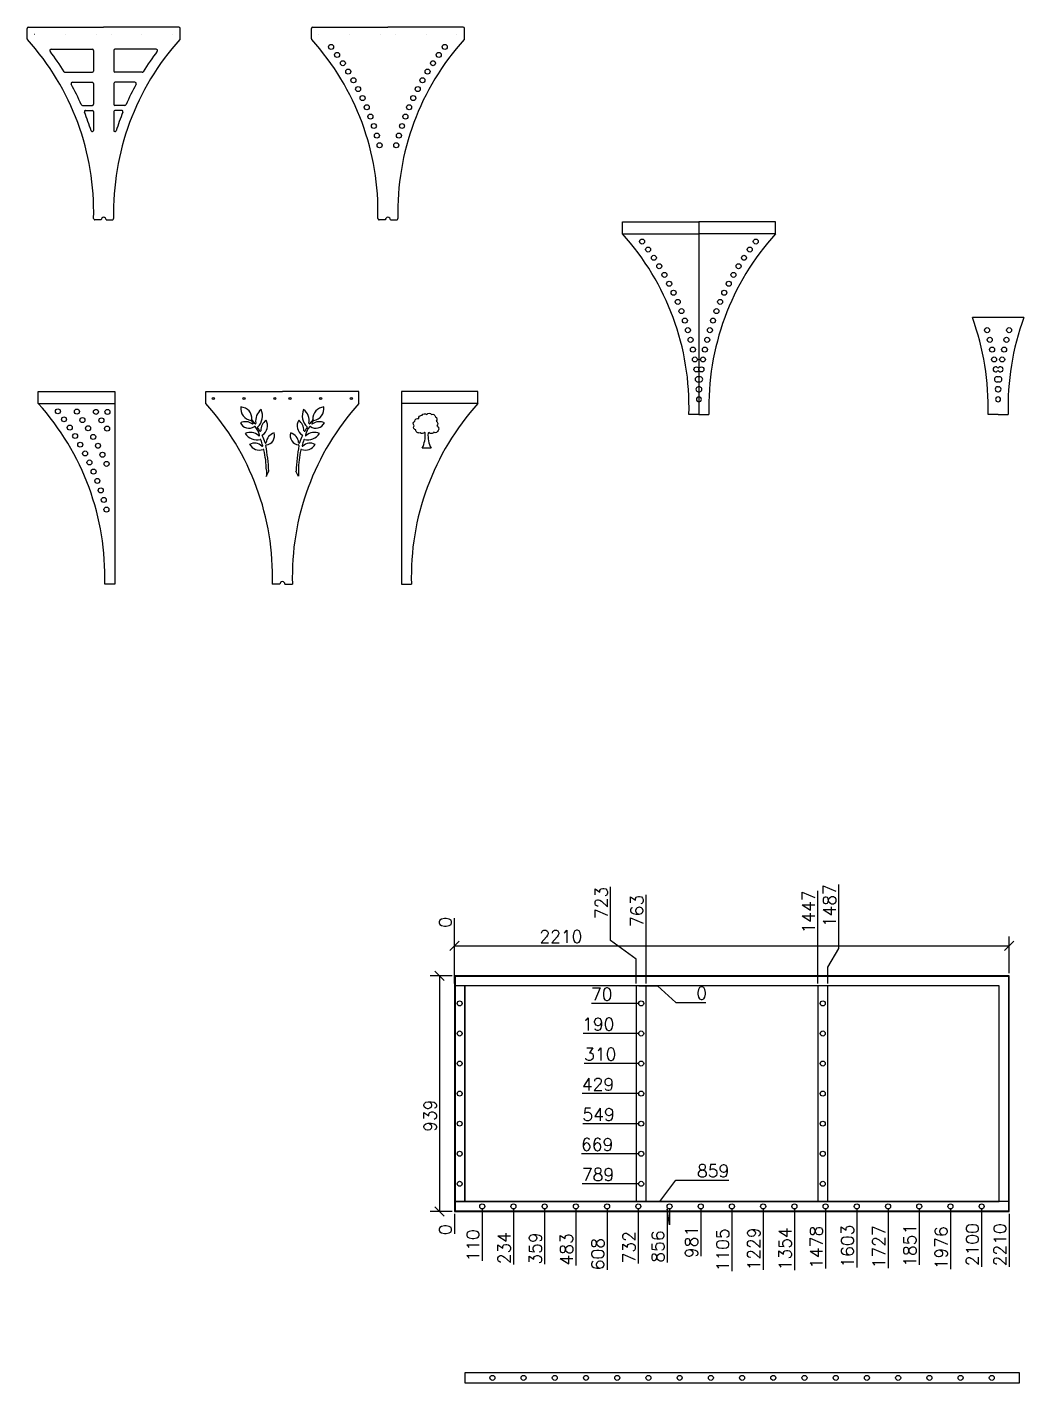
# Model space of a CAD drawing. Header units: millimetres. Extents: x -25270 to 56616, y 992 to 38275.
# Drawn here: x -14235 to -10263, y 6763 to 12167 of the extents above; entities that cross this region are included whole.
import ezdxf

# ---------------------------------------------------------------- set-up
doc = ezdxf.new("R2010")
doc.units = ezdxf.units.MM
doc.layers.add('POTCACH', color=7, linetype='Continuous')
doc.styles.add('DETX4', font='romans.shx', dxfattribs={"height": 50})
doc.dimstyles.new('DETX4', dxfattribs={"dimtxt": 50, "dimasz": 37, "dimexe": 37, "dimexo": 10, "dimgap": 12, "dimtad": 1, "dimdec": 0, "dimdsep": 46, "dimtxsty": 'DETX4', "dimblk": 'OBLIQUE', "dimcen": 0.09, "dimadec": 0, "dimazin": 0, "dimtfac": 1, "dimtdec": 0, "dimtix": 1, "dimtofl": 0, "dimtmove": 0, "dimatfit": 3, "dimldrblk": 'OBLIQUE', "dimfxl": 1, "dimtolj": 1, "dimtzin": 0, "dimarcsym": 0})

# ---------------------------------------------------------------- blocks, each defined once
blk = doc.blocks.new('_OBLIQUE')
at = {"color": 0, "linetype": 'ByBlock'}
blk.add_line((-0.5, -0.5), (0.5, 0.5), dxfattribs=at)
blk = doc.blocks.new('*D127')
at = {"color": 0, "lineweight": -2, "transparency": 16777216}
for p, q in [((-12531.6, 8395.2), (-12531.6, 8541.7)), ((-10321.6, 8395.2), (-10321.6, 8541.7)), ((-12531.6, 8504.7), (-10321.6, 8504.7))]:
    blk.add_line(p, q, dxfattribs=at)
at = {"layer": 'Defpoints', "color": 0, "transparency": 16777216}
for p in [(-10321.6, 8504.7), (-12531.6, 8385.2), (-10321.6, 8385.2)]:
    blk.add_point(p, dxfattribs=at)
at = {"color": 0, "lineweight": -2, "transparency": 16777216, "xscale": 37, "yscale": 37, "zscale": 37, "rotation": 180}
blk.add_blockref('_OBLIQUE', (-12531.6, 8504.7), dxfattribs=at)
at = {"color": 0, "lineweight": -2, "transparency": 16777216, "xscale": 37, "yscale": 37, "zscale": 37}
blk.add_blockref('_OBLIQUE', (-10321.6, 8504.7), dxfattribs=at)
at = {"color": 0, "transparency": 16777216, "insert": (-12108, 8541.7), "char_height": 50, "attachment_point": 5, "style": 'DETX4'}
blk.add_mtext('\\A1;2210', dxfattribs=at)
blk = doc.blocks.new('*D128')
at = {"color": 0, "lineweight": -2, "transparency": 16777216}
for p, q in [((-12541.6, 8385.2), (-12629.1, 8385.2)), ((-12592.1, 8385.2), (-12592.1, 7446.2)), ((-12541.6, 7446.2), (-12629.1, 7446.2))]:
    blk.add_line(p, q, dxfattribs=at)
at = {"layer": 'Defpoints', "color": 0, "transparency": 16777216}
for p in [(-12531.6, 8385.2), (-12592.1, 7446.2), (-12531.6, 7446.2)]:
    blk.add_point(p, dxfattribs=at)
at = {"color": 0, "lineweight": -2, "transparency": 16777216, "xscale": 37, "yscale": 37, "zscale": 37}
for p, rotation in [((-12592.1, 8385.2), 90), ((-12592.1, 7446.2), 270)]:
    blk.add_blockref('_OBLIQUE', p, dxfattribs=dict(at, rotation=rotation))
at = {"color": 0, "transparency": 16777216, "insert": (-12629.1, 7827.6), "char_height": 50, "attachment_point": 5, "rotation": 90, "style": 'DETX4'}
blk.add_mtext('\\A1;939', dxfattribs=at)
blk = doc.blocks.new('*D129')
at = {"color": 0, "lineweight": -2, "transparency": 16777216}
for p, q in [((-11798.3, 8345.2), (-11723.6, 8345.2)), ((-11723.6, 8345.2), (-11649.6, 8278.8)), ((-11649.6, 8278.8), (-11530.2, 8278.8))]:
    blk.add_line(p, q, dxfattribs=at)
at = {"layer": 'Defpoints', "color": 0, "transparency": 16777216}
for p in [(-11808.3, 8345.2), (-11768.3, 8345.2), (-11575.6, 8278.8)]:
    blk.add_point(p, dxfattribs=at)
at = {"color": 0, "transparency": 16777216, "insert": (-11546.9, 8315.8), "char_height": 50, "attachment_point": 5, "style": 'DETX4'}
blk.add_mtext('\\A1;0', dxfattribs=at)
blk = doc.blocks.new('*D130')
at = {"color": 0, "lineweight": -2, "transparency": 16777216}
blk.add_line((-11798.3, 8275.2), (-11985.9, 8275.2), dxfattribs=at)
at = {"layer": 'Defpoints', "color": 0, "transparency": 16777216}
for p in [(-11768.3, 8345.2), (-11892.9, 8275.2), (-11788.3, 8275.2)]:
    blk.add_point(p, dxfattribs=at)
at = {"color": 0, "transparency": 16777216, "insert": (-11945.4, 8312.2), "char_height": 50, "attachment_point": 5, "style": 'DETX4'}
blk.add_mtext('\\A1;70', dxfattribs=at)
blk = doc.blocks.new('*D131')
at = {"color": 0, "lineweight": -2, "transparency": 16777216}
blk.add_line((-11798.3, 8155.4), (-12020.1, 8155.4), dxfattribs=at)
at = {"layer": 'Defpoints', "color": 0, "transparency": 16777216}
for p in [(-11768.3, 8345.2), (-11886.7, 8155.4), (-11788.3, 8155.4)]:
    blk.add_point(p, dxfattribs=at)
at = {"color": 0, "transparency": 16777216, "insert": (-11959.4, 8192.4), "char_height": 50, "attachment_point": 5, "style": 'DETX4'}
blk.add_mtext('\\A1;190', dxfattribs=at)
blk = doc.blocks.new('*D132')
at = {"color": 0, "lineweight": -2, "transparency": 16777216}
blk.add_line((-11798.3, 8035.6), (-12015.7, 8035.6), dxfattribs=at)
at = {"layer": 'Defpoints', "color": 0, "transparency": 16777216}
for p in [(-11768.3, 8345.2), (-11875.1, 8035.6), (-11788.3, 8035.6)]:
    blk.add_point(p, dxfattribs=at)
at = {"color": 0, "transparency": 16777216, "insert": (-11951.4, 8072.6), "char_height": 50, "attachment_point": 5, "style": 'DETX4'}
blk.add_mtext('\\A1;310', dxfattribs=at)
blk = doc.blocks.new('*D133')
at = {"color": 0, "lineweight": -2, "transparency": 16777216}
blk.add_line((-11798.3, 7915.7), (-12023.4, 7915.7), dxfattribs=at)
at = {"layer": 'Defpoints', "color": 0, "transparency": 16777216}
for p in [(-11768.3, 8345.2), (-11885.2, 7915.7), (-11788.3, 7915.7)]:
    blk.add_point(p, dxfattribs=at)
at = {"color": 0, "transparency": 16777216, "insert": (-11960.3, 7952.7), "char_height": 50, "attachment_point": 5, "style": 'DETX4'}
blk.add_mtext('\\A1;429', dxfattribs=at)
blk = doc.blocks.new('*D134')
at = {"color": 0, "lineweight": -2, "transparency": 16777216}
blk.add_line((-11798.3, 7795.9), (-12021.2, 7795.9), dxfattribs=at)
at = {"layer": 'Defpoints', "color": 0, "transparency": 16777216}
for p in [(-11768.3, 8345.2), (-11883, 7795.9), (-11788.3, 7795.9)]:
    blk.add_point(p, dxfattribs=at)
at = {"color": 0, "transparency": 16777216, "insert": (-11958.1, 7832.9), "char_height": 50, "attachment_point": 5, "style": 'DETX4'}
blk.add_mtext('\\A1;549', dxfattribs=at)
blk = doc.blocks.new('*D135')
at = {"color": 0, "lineweight": -2, "transparency": 16777216}
blk.add_line((-11798.3, 7676.1), (-12025.5, 7676.1), dxfattribs=at)
at = {"layer": 'Defpoints', "color": 0, "transparency": 16777216}
for p in [(-11768.3, 8345.2), (-11889.7, 7676.1), (-11788.3, 7676.1)]:
    blk.add_point(p, dxfattribs=at)
at = {"color": 0, "transparency": 16777216, "insert": (-11963.6, 7713.1), "char_height": 50, "attachment_point": 5, "style": 'DETX4'}
blk.add_mtext('\\A1;669', dxfattribs=at)
blk = doc.blocks.new('*D136')
at = {"color": 0, "lineweight": -2, "transparency": 16777216}
blk.add_line((-11798.3, 7556.2), (-12023.4, 7556.2), dxfattribs=at)
at = {"layer": 'Defpoints', "color": 0, "transparency": 16777216}
for p in [(-11768.3, 8345.2), (-11885.2, 7556.2), (-11788.3, 7556.2)]:
    blk.add_point(p, dxfattribs=at)
at = {"color": 0, "transparency": 16777216, "insert": (-11960.3, 7593.2), "char_height": 50, "attachment_point": 5, "style": 'DETX4'}
blk.add_mtext('\\A1;789', dxfattribs=at)
blk = doc.blocks.new('*D137')
at = {"color": 0, "lineweight": -2, "transparency": 16777216}
for p, q in [((-11714.3, 7486.2), (-11650.7, 7570.7)), ((-11650.7, 7570.7), (-11438.5, 7570.7)), ((-11778.3, 7486.2), (-11714.3, 7486.2))]:
    blk.add_line(p, q, dxfattribs=at)
at = {"layer": 'Defpoints', "color": 0, "transparency": 16777216}
for p in [(-11768.3, 8345.2), (-11576.7, 7570.7), (-11788.3, 7486.2)]:
    blk.add_point(p, dxfattribs=at)
at = {"color": 0, "transparency": 16777216, "insert": (-11501.6, 7607.7), "char_height": 50, "attachment_point": 5, "style": 'DETX4'}
blk.add_mtext('\\A1;859', dxfattribs=at)
blk = doc.blocks.new('*D148')
at = {"color": 0, "lineweight": -2, "transparency": 16777216}
blk.add_line((-12531.6, 7436.2), (-12531.6, 7356.8), dxfattribs=at)
at = {"layer": 'Defpoints', "color": 0, "transparency": 16777216}
for p in [(-12531.6, 7464.6), (-12531.6, 7446.2), (-12531.6, 7402.1)]:
    blk.add_point(p, dxfattribs=at)
at = {"color": 0, "transparency": 16777216, "insert": (-12568.6, 7373.4), "char_height": 50, "attachment_point": 5, "rotation": 90, "style": 'DETX4'}
blk.add_mtext('\\A1;0', dxfattribs=at)
blk = doc.blocks.new('*D149')
at = {"color": 0, "lineweight": -2, "transparency": 16777216}
blk.add_line((-12421.6, 7456.2), (-12421.6, 7249.9), dxfattribs=at)
at = {"layer": 'Defpoints', "color": 0, "transparency": 16777216}
for p in [(-12531.6, 7464.6), (-12421.6, 7466.2), (-12421.6, 7383.4)]:
    blk.add_point(p, dxfattribs=at)
at = {"color": 0, "transparency": 16777216, "insert": (-12458.6, 7310.6), "char_height": 50, "attachment_point": 5, "rotation": 90, "style": 'DETX4'}
blk.add_mtext('\\A1;110', dxfattribs=at)
blk = doc.blocks.new('*D150')
at = {"color": 0, "lineweight": -2, "transparency": 16777216}
blk.add_line((-12297.2, 7456.2), (-12297.2, 7234.4), dxfattribs=at)
at = {"layer": 'Defpoints', "color": 0, "transparency": 16777216}
for p in [(-12531.6, 7464.6), (-12297.2, 7466.2), (-12297.2, 7377.4)]:
    blk.add_point(p, dxfattribs=at)
at = {"color": 0, "transparency": 16777216, "insert": (-12334.2, 7299.9), "char_height": 50, "attachment_point": 5, "rotation": 90, "style": 'DETX4'}
blk.add_mtext('\\A1;234', dxfattribs=at)
blk = doc.blocks.new('*D151')
at = {"color": 0, "lineweight": -2, "transparency": 16777216}
blk.add_line((-12172.9, 7456.2), (-12172.9, 7235.4), dxfattribs=at)
at = {"layer": 'Defpoints', "color": 0, "transparency": 16777216}
for p in [(-12531.6, 7464.6), (-12172.9, 7466.2), (-12172.9, 7373.6)]:
    blk.add_point(p, dxfattribs=at)
at = {"color": 0, "transparency": 16777216, "insert": (-12209.9, 7298.5), "char_height": 50, "attachment_point": 5, "rotation": 90, "style": 'DETX4'}
blk.add_mtext('\\A1;359', dxfattribs=at)
blk = doc.blocks.new('*D152')
at = {"color": 0, "lineweight": -2, "transparency": 16777216}
blk.add_line((-12048.5, 7456.2), (-12048.5, 7230.8), dxfattribs=at)
at = {"layer": 'Defpoints', "color": 0, "transparency": 16777216}
for p in [(-12531.6, 7464.6), (-12048.5, 7466.2), (-12048.5, 7371.4)]:
    blk.add_point(p, dxfattribs=at)
at = {"color": 0, "transparency": 16777216, "insert": (-12085.5, 7295.1), "char_height": 50, "attachment_point": 5, "rotation": 90, "style": 'DETX4'}
blk.add_mtext('\\A1;483', dxfattribs=at)
blk = doc.blocks.new('*D153')
at = {"color": 0, "lineweight": -2, "transparency": 16777216}
blk.add_line((-11924.1, 7456.2), (-11924.1, 7212.9), dxfattribs=at)
at = {"layer": 'Defpoints', "color": 0, "transparency": 16777216}
for p in [(-12531.6, 7464.6), (-11924.1, 7466.2), (-11924.1, 7351.1)]:
    blk.add_point(p, dxfattribs=at)
at = {"color": 0, "transparency": 16777216, "insert": (-11961.1, 7276), "char_height": 50, "attachment_point": 5, "rotation": 90, "style": 'DETX4'}
blk.add_mtext('\\A1;608', dxfattribs=at)
blk = doc.blocks.new('*D154')
at = {"color": 0, "lineweight": -2, "transparency": 16777216}
blk.add_line((-11799.7, 7456.2), (-11799.7, 7239), dxfattribs=at)
at = {"layer": 'Defpoints', "color": 0, "transparency": 16777216}
for p in [(-12531.6, 7464.6), (-11799.7, 7466.2), (-11799.7, 7379.6)]:
    blk.add_point(p, dxfattribs=at)
at = {"color": 0, "transparency": 16777216, "insert": (-11836.7, 7303.3), "char_height": 50, "attachment_point": 5, "rotation": 90, "style": 'DETX4'}
blk.add_mtext('\\A1;732', dxfattribs=at)
blk = doc.blocks.new('*D155')
at = {"color": 0, "lineweight": -2, "transparency": 16777216}
for p, q in [((-11675.4, 7392.2), (-11684.5, 7456.6)), ((-11684.5, 7456.6), (-11684.5, 7242)), ((-11675.4, 7456.2), (-11675.4, 7392.2))]:
    blk.add_line(p, q, dxfattribs=at)
at = {"layer": 'Defpoints', "color": 0, "transparency": 16777216}
for p in [(-12531.6, 7464.6), (-11675.4, 7466.2), (-11684.5, 7382.6)]:
    blk.add_point(p, dxfattribs=at)
at = {"color": 0, "transparency": 16777216, "insert": (-11721.5, 7306.3), "char_height": 50, "attachment_point": 5, "rotation": 90, "style": 'DETX4'}
blk.add_mtext('\\A1;856', dxfattribs=at)
blk = doc.blocks.new('*D156')
at = {"color": 0, "lineweight": -2, "transparency": 16777216}
blk.add_line((-11551, 7456.2), (-11551, 7267.4), dxfattribs=at)
at = {"layer": 'Defpoints', "color": 0, "transparency": 16777216}
for p in [(-12531.6, 7464.6), (-11551, 7466.2), (-11551, 7393.6)]:
    blk.add_point(p, dxfattribs=at)
at = {"color": 0, "transparency": 16777216, "insert": (-11588, 7324.5), "char_height": 50, "attachment_point": 5, "rotation": 90, "style": 'DETX4'}
blk.add_mtext('\\A1;981', dxfattribs=at)
blk = doc.blocks.new('*D138')
at = {"color": 0, "lineweight": -2, "transparency": 16777216}
blk.add_line((-11426.6, 7456.2), (-11426.6, 7208.5), dxfattribs=at)
at = {"layer": 'Defpoints', "color": 0, "transparency": 16777216}
for p in [(-12531.6, 7464.6), (-11426.6, 7466.2), (-11426.6, 7389.5)]:
    blk.add_point(p, dxfattribs=at)
at = {"color": 0, "transparency": 16777216, "insert": (-11463.6, 7293), "char_height": 50, "attachment_point": 5, "rotation": 90, "style": 'DETX4'}
blk.add_mtext('\\A1;1105', dxfattribs=at)
blk = doc.blocks.new('*D139')
at = {"color": 0, "lineweight": -2, "transparency": 16777216}
blk.add_line((-11302.2, 7456.2), (-11302.2, 7213.2), dxfattribs=at)
at = {"layer": 'Defpoints', "color": 0, "transparency": 16777216}
for p in [(-12531.6, 7464.6), (-11302.2, 7466.2), (-11302.2, 7391.9)]:
    blk.add_point(p, dxfattribs=at)
at = {"color": 0, "transparency": 16777216, "insert": (-11339.2, 7296.5), "char_height": 50, "attachment_point": 5, "rotation": 90, "style": 'DETX4'}
blk.add_mtext('\\A1;1229', dxfattribs=at)
blk = doc.blocks.new('*D140')
at = {"color": 0, "lineweight": -2, "transparency": 16777216}
blk.add_line((-11177.9, 7456.2), (-11177.9, 7211.4), dxfattribs=at)
at = {"layer": 'Defpoints', "color": 0, "transparency": 16777216}
for p in [(-12531.6, 7464.6), (-11177.9, 7466.2), (-11177.9, 7394.9)]:
    blk.add_point(p, dxfattribs=at)
at = {"color": 0, "transparency": 16777216, "insert": (-11214.9, 7297.2), "char_height": 50, "attachment_point": 5, "rotation": 90, "style": 'DETX4'}
blk.add_mtext('\\A1;1354', dxfattribs=at)
blk = doc.blocks.new('*D141')
at = {"color": 0, "lineweight": -2, "transparency": 16777216}
blk.add_line((-11053.5, 7456.2), (-11053.5, 7218.6), dxfattribs=at)
at = {"layer": 'Defpoints', "color": 0, "transparency": 16777216}
for p in [(-12531.6, 7464.6), (-11053.5, 7466.2), (-11053.5, 7399.6)]:
    blk.add_point(p, dxfattribs=at)
at = {"color": 0, "transparency": 16777216, "insert": (-11090.5, 7303.1), "char_height": 50, "attachment_point": 5, "rotation": 90, "style": 'DETX4'}
blk.add_mtext('\\A1;1478', dxfattribs=at)
blk = doc.blocks.new('*D142')
at = {"color": 0, "lineweight": -2, "transparency": 16777216}
blk.add_line((-10929.1, 7456.2), (-10929.1, 7223.3), dxfattribs=at)
at = {"layer": 'Defpoints', "color": 0, "transparency": 16777216}
for p in [(-12531.6, 7464.6), (-10929.1, 7466.2), (-10929.1, 7404.3)]:
    blk.add_point(p, dxfattribs=at)
at = {"color": 0, "transparency": 16777216, "insert": (-10966.1, 7307.8), "char_height": 50, "attachment_point": 5, "rotation": 90, "style": 'DETX4'}
blk.add_mtext('\\A1;1603', dxfattribs=at)
blk = doc.blocks.new('*D143')
at = {"color": 0, "lineweight": -2, "transparency": 16777216}
blk.add_line((-10804.7, 7456.2), (-10804.7, 7220.5), dxfattribs=at)
at = {"layer": 'Defpoints', "color": 0, "transparency": 16777216}
for p in [(-12531.6, 7464.6), (-10804.7, 7466.2), (-10804.7, 7401.5)]:
    blk.add_point(p, dxfattribs=at)
at = {"color": 0, "transparency": 16777216, "insert": (-10841.7, 7305), "char_height": 50, "attachment_point": 5, "rotation": 90, "style": 'DETX4'}
blk.add_mtext('\\A1;1727', dxfattribs=at)
blk = doc.blocks.new('*D144')
at = {"color": 0, "lineweight": -2, "transparency": 16777216}
blk.add_line((-10680.4, 7456.2), (-10680.4, 7233.8), dxfattribs=at)
at = {"layer": 'Defpoints', "color": 0, "transparency": 16777216}
for p in [(-12531.6, 7464.6), (-10680.4, 7466.2), (-10680.4, 7400.6)]:
    blk.add_point(p, dxfattribs=at)
at = {"color": 0, "transparency": 16777216, "insert": (-10717.4, 7311.2), "char_height": 50, "attachment_point": 5, "rotation": 90, "style": 'DETX4'}
blk.add_mtext('\\A1;1851', dxfattribs=at)
blk = doc.blocks.new('*D145')
at = {"color": 0, "lineweight": -2, "transparency": 16777216}
blk.add_line((-10556, 7456.2), (-10556, 7216.6), dxfattribs=at)
at = {"layer": 'Defpoints', "color": 0, "transparency": 16777216}
for p in [(-12531.6, 7464.6), (-10556, 7466.2), (-10556, 7397.6)]:
    blk.add_point(p, dxfattribs=at)
at = {"color": 0, "transparency": 16777216, "insert": (-10593, 7301.1), "char_height": 50, "attachment_point": 5, "rotation": 90, "style": 'DETX4'}
blk.add_mtext('\\A1;1976', dxfattribs=at)
blk = doc.blocks.new('*D146')
at = {"color": 0, "lineweight": -2, "transparency": 16777216}
blk.add_line((-10431.6, 7456.2), (-10431.6, 7225.5), dxfattribs=at)
at = {"layer": 'Defpoints', "color": 0, "transparency": 16777216}
for p in [(-12531.6, 7464.6), (-10431.6, 7466.2), (-10431.6, 7413.7)]:
    blk.add_point(p, dxfattribs=at)
at = {"color": 0, "transparency": 16777216, "insert": (-10468.6, 7313.6), "char_height": 50, "attachment_point": 5, "rotation": 90, "style": 'DETX4'}
blk.add_mtext('\\A1;2100', dxfattribs=at)
blk = doc.blocks.new('*D147')
at = {"color": 0, "lineweight": -2, "transparency": 16777216}
blk.add_line((-10321.6, 7436.2), (-10321.6, 7225), dxfattribs=at)
at = {"layer": 'Defpoints', "color": 0, "transparency": 16777216}
for p in [(-12531.6, 7464.6), (-10321.6, 7446.2), (-10321.6, 7413.2)]:
    blk.add_point(p, dxfattribs=at)
at = {"color": 0, "transparency": 16777216, "insert": (-10358.6, 7313.1), "char_height": 50, "attachment_point": 5, "rotation": 90, "style": 'DETX4'}
blk.add_mtext('\\A1;2210', dxfattribs=at)
blk = doc.blocks.new('*D157')
at = {"color": 0, "lineweight": -2, "transparency": 16777216}
blk.add_line((-12531.6, 8355.2), (-12531.6, 8615.5), dxfattribs=at)
at = {"layer": 'Defpoints', "color": 0, "transparency": 16777216}
for p in [(-12531.6, 8570.2), (-12531.6, 8385.2), (-12531.6, 8345.2)]:
    blk.add_point(p, dxfattribs=at)
at = {"color": 0, "transparency": 16777216, "insert": (-12568.6, 8598.8), "char_height": 50, "attachment_point": 5, "rotation": 90, "style": 'DETX4'}
blk.add_mtext('\\A1;0', dxfattribs=at)
blk = doc.blocks.new('*D158')
at = {"color": 0, "lineweight": -2, "transparency": 16777216}
for p, q in [((-11910.2, 8525.6), (-11910.2, 8740.2)), ((-11808.3, 8451.6), (-11910.2, 8525.6)), ((-11808.3, 8355.2), (-11808.3, 8451.6))]:
    blk.add_line(p, q, dxfattribs=at)
at = {"layer": 'Defpoints', "color": 0, "transparency": 16777216}
for p in [(-11910.2, 8599.6), (-12531.6, 8385.2), (-11808.3, 8345.2)]:
    blk.add_point(p, dxfattribs=at)
at = {"color": 0, "transparency": 16777216, "insert": (-11947.2, 8675.9), "char_height": 50, "attachment_point": 5, "rotation": 90, "style": 'DETX4'}
blk.add_mtext('\\A1;723', dxfattribs=at)
blk = doc.blocks.new('*D159')
at = {"color": 0, "lineweight": -2, "transparency": 16777216}
blk.add_line((-11768.3, 8355.2), (-11768.3, 8708.2), dxfattribs=at)
at = {"layer": 'Defpoints', "color": 0, "transparency": 16777216}
for p in [(-11768.3, 8567.6), (-12531.6, 8385.2), (-11768.3, 8345.2)]:
    blk.add_point(p, dxfattribs=at)
at = {"color": 0, "transparency": 16777216, "insert": (-11805.3, 8643.9), "char_height": 50, "attachment_point": 5, "rotation": 90, "style": 'DETX4'}
blk.add_mtext('\\A1;763', dxfattribs=at)
blk = doc.blocks.new('*D160')
at = {"color": 0, "lineweight": -2, "transparency": 16777216}
blk.add_line((-11084.9, 8355.2), (-11084.9, 8724.4), dxfattribs=at)
at = {"layer": 'Defpoints', "color": 0, "transparency": 16777216}
for p in [(-11084.9, 8543.4), (-12531.6, 8385.2), (-11084.9, 8345.2)]:
    blk.add_point(p, dxfattribs=at)
at = {"color": 0, "transparency": 16777216, "insert": (-11121.9, 8639.9), "char_height": 50, "attachment_point": 5, "rotation": 90, "style": 'DETX4'}
blk.add_mtext('\\A1;1447', dxfattribs=at)
blk = doc.blocks.new('*D161')
at = {"color": 0, "lineweight": -2, "transparency": 16777216}
for p, q in [((-11000.9, 8494.1), (-11000.9, 8749.2)), ((-11044.9, 8420.1), (-11000.9, 8494.1)), ((-11044.9, 8355.2), (-11044.9, 8420.1))]:
    blk.add_line(p, q, dxfattribs=at)
at = {"layer": 'Defpoints', "color": 0, "transparency": 16777216}
for p in [(-11000.9, 8568.1), (-12531.6, 8385.2), (-11044.9, 8345.2)]:
    blk.add_point(p, dxfattribs=at)
at = {"color": 0, "transparency": 16777216, "insert": (-11037.9, 8664.7), "char_height": 50, "attachment_point": 5, "rotation": 90, "style": 'DETX4'}
blk.add_mtext('\\A1;1487', dxfattribs=at)

msp = doc.modelspace()

# ---------------------------------------------------------------- linework, layer by layer
for p, q in [((-14235.1, 12120.7), (-14235.1, 12161.8)), ((-14230.1, 12166.8), (-13930.1, 12166.8)), ((-13630.2, 12166.8), (-13930.1, 12166.8)), ((-13625.2, 12120.7), (-13625.2, 12161.8)), ((-13102.4, 12120.7), (-13102.4, 12161.8)), ((-13097.4, 12166.8), (-12797.4, 12166.8)), ((-12497.5, 12166.8), (-12797.4, 12166.8)), ((-12492.5, 12120.7), (-12492.5, 12161.8)), ((-14139.6, 12078.8), (-13975.1, 12078.8)), ((-13970.1, 12073.8), (-13970.1, 11991.8)), ((-13890.1, 12073.8), (-13890.1, 11991.8)), ((-13720.6, 12078.8), (-13885.1, 12078.8)), ((-14083.7, 11986.8), (-13975.1, 11986.8)), ((-14054.8, 11946.8), (-13975.1, 11946.8)), ((-13776.5, 11986.8), (-13885.1, 11986.8)), ((-13805.5, 11946.8), (-13885.1, 11946.8)), ((-13970.1, 11941.8), (-13970.1, 11859.8)), ((-13890.1, 11941.8), (-13890.1, 11859.8)), ((-14014.6, 11854.8), (-13975.1, 11854.8)), ((-13845.6, 11854.8), (-13885.1, 11854.8)), ((-14002, 11834.8), (-13975.1, 11834.8)), ((-13970.1, 11829.8), (-13970.1, 11755)), ((-13890.1, 11829.8), (-13890.1, 11755)), ((-13858.2, 11834.8), (-13885.1, 11834.8)), ((-13940.1, 11398.8), (-13965, 11398.8)), ((-13920.1, 11398.8), (-13895.3, 11398.8)), ((-12807.4, 11398.8), (-12832.3, 11398.8)), ((-12787.4, 11398.8), (-12762.6, 11398.8)), ((-11863.1, 11343.1), (-11863.1, 11391.1)), ((-11863.1, 11391.1), (-11558.2, 11391.1)), ((-11558.2, 11391.1), (-11558.2, 10623.1)), ((-11558.2, 11391.1), (-11558.2, 10623.1)), ((-11253.2, 11391.1), (-11558.2, 11391.1)), ((-11253.2, 11343.1), (-11253.2, 11391.1)), ((-11863.1, 11343.1), (-11558.2, 11343.1)), ((-11253.2, 11343.1), (-11558.2, 11343.1)), ((-10263.4, 11008.8), (-10468.7, 11008.8)), ((-14190.6, 10666.4), (-14190.6, 10714.4)), ((-14190.6, 10714.4), (-13885.7, 10714.4)), ((-13885.7, 10714.4), (-13885.7, 9946.4)), ((-13522.9, 10666.4), (-13522.9, 10714.4)), ((-13522.9, 10714.4), (-13218, 10714.4)), ((-12913, 10714.4), (-13218, 10714.4)), ((-12913, 10666.4), (-12913, 10714.4)), ((-12743.8, 10714.4), (-12743.8, 9946.4)), ((-12438.8, 10714.4), (-12743.8, 10714.4)), ((-12438.8, 10666.4), (-12438.8, 10714.4)), ((-10367.8, 10733.1), (-10364.3, 10733.1)), ((-10367.8, 10713.1), (-10364.3, 10713.1)), ((-14190.6, 10666.4), (-13885.7, 10666.4)), ((-13493, 10686.4), (-13492.9, 10686.4)), ((-13370.5, 10686.4), (-13370.4, 10686.4)), ((-13248, 10686.4), (-13247.9, 10686.4)), ((-13188, 10686.4), (-13187.9, 10686.4)), ((-13065.6, 10686.4), (-13065.5, 10686.4)), ((-12943.1, 10686.4), (-12943, 10686.4)), ((-12438.8, 10666.4), (-12743.8, 10666.4)), ((-11558.2, 10623.1), (-11598.2, 10623.1)), ((-11558.2, 10623.1), (-11518.2, 10623.1)), ((-10366.1, 10623.1), (-10406.1, 10623.1)), ((-10366.1, 10623.1), (-10326.1, 10623.1)), ((-12625.7, 10488.5), (-12660.9, 10488.5)), ((-13282.2, 10376.2), (-13272.3, 10396.6)), ((-13281.7, 10400.2), (-13281.7, 10377.2)), ((-13153.7, 10376.2), (-13163.7, 10396.6)), ((-13154.2, 10400.2), (-13154.2, 10377.2)), ((-13885.7, 9946.4), (-13925.7, 9946.4)), ((-13228, 9946.4), (-13258, 9946.4)), ((-13208, 9946.4), (-13178, 9946.4)), ((-12743.8, 9946.4), (-12703.8, 9946.4))]:
    msp.add_line(p, q)
msp.add_lwpolyline([(-12649.3, 10549.8, -0.079528), (-12651.5, 10552.5, -0.520567), (-12669.5, 10549.6), (-12669.5, 10549.6, -0.520567), (-12686.1, 10561.1), (-12686.1, 10561.1, -0.520567), (-12693.3, 10577.7), (-12693.3, 10577.7, -0.520567), (-12689.7, 10595.7), (-12689.7, 10595.7, -0.520567), (-12674.6, 10606.5), (-12674.6, 10606.5, -0.520567), (-12660.9, 10619.4), (-12660.9, 10619.4, -0.520567), (-12642.9, 10623), (-12642.9, 10623, -0.520567), (-12624.2, 10622.3), (-12624.2, 10622.3, -0.520567), (-12608.3, 10613.7), (-12608.3, 10613.7, -0.520567), (-12605.4, 10595.7), (-12605.4, 10595.7, -0.520567), (-12602.6, 10577), (-12602.6, 10577, -0.520567), (-12597.5, 10559), (-12597.5, 10559, -0.520567), (-12614.1, 10551.8), (-12614.1, 10551.8, -0.520567), (-12633.5, 10551.1), (-12633.5, 10551.1, -0.111972), (-12637.4, 10548.1, -0.111972)], format="xyb")
for points in [[(-12531.6, 7446.2), (-10321.6, 7446.2), (-10321.6, 8385.2), (-12531.6, 8385.2)], [(-12529.6, 7448.2), (-10323.6, 7448.2), (-10323.6, 8383.2), (-12529.6, 8383.2)], [(-12491.6, 8345.2), (-12531.6, 8345.2), (-12531.6, 7486.2), (-12491.6, 7486.2)], [(-12491.6, 7486.2), (-10361.6, 7486.2), (-10361.6, 8345.2), (-12491.6, 8345.2)], [(-11768.3, 8345.2), (-11808.3, 8345.2), (-11808.3, 7486.2), (-11768.3, 7486.2)], [(-11044.9, 8345.2), (-11084.9, 8345.2), (-11084.9, 7486.2), (-11044.9, 7486.2)], [(-12531.6, 7446.2), (-10321.6, 7446.2), (-10321.6, 7486.2), (-12531.6, 7486.2)], [(-12491.2, 6762.8), (-10281.2, 6762.8), (-10281.2, 6802.8), (-12491.2, 6802.8)]]:
    msp.add_lwpolyline(points, close=True)
for centre, radius in [((-13024, 12087.7), 10), ((-12999.9, 12055.8), 10), ((-12595, 12055.8), 10), ((-12570.9, 12087.7), 10), ((-12977, 12023), 10), ((-12955.4, 11989.3), 10), ((-12639.5, 11989.3), 10), ((-12617.8, 12023), 10), ((-12935.1, 11954.9), 10), ((-12659.8, 11954.9), 10), ((-12916.1, 11919.7), 10), ((-12898.4, 11883.8), 10), ((-12696.5, 11883.8), 10), ((-12678.8, 11919.7), 10), ((-12882, 11847.3), 10), ((-12712.9, 11847.3), 10), ((-12867.1, 11810.2), 10), ((-12853.5, 11772.6), 10), ((-12741.4, 11772.6), 10), ((-12727.8, 11810.2), 10), ((-12841.4, 11734.5), 10), ((-12753.5, 11734.5), 10), ((-12830.7, 11695.9), 10), ((-12764.2, 11695.9), 10), ((-11784.7, 11312.1), 10), ((-11331.6, 11312.1), 10), ((-11760.6, 11280.2), 10), ((-11737.7, 11247.3), 10), ((-11378.6, 11247.3), 10), ((-11355.7, 11280.2), 10), ((-11716.1, 11213.7), 10), ((-11695.8, 11179.2), 10), ((-11420.5, 11179.2), 10), ((-11400.2, 11213.7), 10), ((-11676.8, 11144), 10), ((-11439.5, 11144), 10), ((-11659.1, 11108.2), 10), ((-11642.7, 11071.7), 10), ((-11473.6, 11071.7), 10), ((-11457.2, 11108.2), 10), ((-11627.8, 11034.6), 10), ((-11488.5, 11034.6), 10), ((-11614.2, 10996.9), 10), ((-11502.1, 10996.9), 10), ((-11602.1, 10958.8), 10), ((-11591.4, 10920.3), 10), ((-11524.9, 10920.3), 10), ((-11514.2, 10958.8), 10), ((-10410, 10958.8), 10), ((-10399.3, 10920.3), 10), ((-10332.9, 10920.3), 10), ((-10322.2, 10958.8), 10), ((-11582.1, 10881.4), 10), ((-11534.2, 10881.4), 10), ((-10390, 10881.4), 10), ((-10342.1, 10881.4), 10), ((-11574.3, 10842.1), 10), ((-11568, 10802.6), 10), ((-11548.3, 10802.6), 10), ((-11542, 10842.1), 10), ((-10382.3, 10842.1), 10), ((-10349.9, 10842.1), 10), ((-13492.9, 10686.4), 4.5), ((-13370.4, 10686.4), 4.5), ((-13248, 10686.4), 4.5), ((-13188, 10686.4), 4.5), ((-13065.5, 10686.4), 4.5), ((-12943, 10686.4), 4.5), ((-14112.2, 10635.3), 10), ((-14088.2, 10603.4), 10), ((-14036.5, 10634.3), 10), ((-14014.9, 10600.6), 10), ((-13960.7, 10633.2), 10), ((-13939.1, 10599.5), 10), ((-13915, 10632.9), 10), ((-14065.3, 10570.6), 10), ((-14043.7, 10536.9), 10), ((-13992.2, 10567.7), 10), ((-13971.8, 10533.2), 10), ((-13916.4, 10566.6), 10), ((-14023.3, 10502.5), 10), ((-13952.7, 10498.1), 10), ((-14004.3, 10467.3), 10), ((-13986.6, 10431.4), 10), ((-13934.9, 10462.3), 10), ((-13918.3, 10425.9), 10), ((-13970.3, 10394.9), 10), ((-13955.3, 10357.8), 10), ((-13941.8, 10320.2), 10), ((-13929.6, 10282.1), 10), ((-13918.9, 10243.5), 10), ((-12511.6, 8275.2), 10), ((-11788.3, 8275.2), 10), ((-11064.9, 8275.2), 10), ((-12511.6, 8155.4), 10), ((-11788.3, 8155.4), 10), ((-11064.9, 8155.4), 10), ((-12511.6, 8035.6), 10), ((-11788.3, 8035.6), 10), ((-11064.9, 8035.6), 10), ((-12511.6, 7915.7), 10), ((-11788.3, 7915.7), 10), ((-11064.9, 7915.7), 10), ((-12511.6, 7795.9), 10), ((-11788.3, 7795.9), 10), ((-11064.9, 7795.9), 10), ((-12511.6, 7676.1), 10), ((-11788.3, 7676.1), 10), ((-11064.9, 7676.1), 10), ((-12511.6, 7556.2), 10), ((-11788.3, 7556.2), 10), ((-11064.9, 7556.2), 10), ((-12421.6, 7466.2), 10), ((-12297.2, 7466.2), 10), ((-12172.9, 7466.2), 10), ((-12048.5, 7466.2), 10), ((-11924.1, 7466.2), 10), ((-11799.7, 7466.2), 10), ((-11675.4, 7466.2), 10), ((-11551, 7466.2), 10), ((-11426.6, 7466.2), 10), ((-11302.2, 7466.2), 10), ((-11177.9, 7466.2), 10), ((-11053.5, 7466.2), 10), ((-10929.1, 7466.2), 10), ((-10804.7, 7466.2), 10), ((-10680.4, 7466.2), 10), ((-10556, 7466.2), 10), ((-10431.6, 7466.2), 10), ((-12381.2, 6782.8), 10), ((-12256.8, 6782.8), 10), ((-12132.5, 6782.8), 10), ((-12008.1, 6782.8), 10), ((-11883.7, 6782.8), 10), ((-11759.3, 6782.8), 10), ((-11635, 6782.8), 10), ((-11510.6, 6782.8), 10), ((-11386.2, 6782.8), 10), ((-11261.8, 6782.8), 10), ((-11137.5, 6782.8), 10), ((-11013.1, 6782.8), 10), ((-10888.7, 6782.8), 10), ((-10764.3, 6782.8), 10), ((-10640, 6782.8), 10), ((-10515.6, 6782.8), 10), ((-10391.2, 6782.8), 10)]:
    msp.add_circle(centre, radius)
for centre, radius, start, end in [((-14230.1, 12161.8), 5, 90, 180), ((-13630.2, 12161.8), 5, 0, 90), ((-13097.4, 12161.8), 5, 90, 180), ((-12497.5, 12161.8), 5, 0, 90), ((-14230.1, 12120.7), 5, 180, 222.0372), ((-14996.2, 11430), 1026.5, 358.5448, 42.0372), ((-12864.1, 11430), 1026.5, 137.9628, 181.4552), ((-13630.2, 12120.7), 5, 317.9628, 0), ((-13097.4, 12120.7), 5, 180, 222.0372), ((-13863.5, 11430), 1026.5, 358.5448, 42.0372), ((-11731.4, 11430), 1026.5, 137.9628, 181.4552), ((-12497.5, 12120.7), 5, 317.9628, 0), ((-14139.6, 12073.8), 5, 90, 216.929), ((-14996.2, 11430), 1066.5, 31.6211, 36.929), ((-13975.1, 12073.8), 5, 0, 90), ((-13885.1, 12073.8), 5, 90, 180), ((-12864.1, 11430), 1066.5, 143.071, 148.3789), ((-13720.6, 12073.8), 5, 323.071, 90), ((-14083.7, 11991.8), 5, 211.6211, 270), ((-14054.8, 11941.8), 5, 90, 208.5312), ((-13975.1, 11991.8), 5, 270, 0), ((-13975.1, 11941.8), 5, 0, 90), ((-13885.1, 11991.8), 5, 180, 270), ((-13885.1, 11941.8), 5, 90, 180), ((-13805.5, 11941.8), 5, 331.4688, 90), ((-13776.5, 11991.8), 5, 270, 328.3789), ((-14996.2, 11430), 1066.5, 23.6477, 28.5312), ((-12864.1, 11430), 1066.5, 151.4688, 156.3523), ((-14014.6, 11859.8), 5, 203.6477, 270), ((-13975.1, 11859.8), 5, 270, 0), ((-13885.1, 11859.8), 5, 180, 270), ((-13845.6, 11859.8), 5, 270, 336.3523), ((-14002, 11829.8), 5, 90, 201.9078), ((-14996.2, 11430), 1066.5, 17.6559, 21.9078), ((-13975.1, 11829.8), 5, 0, 90), ((-13885.1, 11829.8), 5, 90, 180), ((-12864.1, 11430), 1066.5, 158.0922, 162.3441), ((-13858.2, 11829.8), 5, 338.0922, 90), ((-13975.1, 11755), 5, 197.6559, 0), ((-13885.1, 11755), 5, 180, 342.3441), ((-13965, 11403.8), 5, 178.5448, 270), ((-13930.1, 11398.8), 10, 0, 180), ((-13895.3, 11403.8), 5, 270, 1.4552), ((-12832.3, 11403.8), 5, 178.5448, 270), ((-12797.4, 11398.8), 10, 0, 180), ((-12762.6, 11403.8), 5, 270, 1.4552), ((-12624.2, 10654.3), 1026.5, 358.2585, 42.1443), ((-10492.1, 10654.3), 1026.5, 137.8557, 181.7415), ((-11432.1, 10654.3), 1026.5, 358.2585, 20.2014), ((-9300, 10654.3), 1026.5, 159.7986, 181.7415), ((-10376, 10802.6), 10, 48.7589, 311.2411), ((-10366.1, 10813.9), 5, 228.7589, 311.2411), ((-10356.2, 10802.6), 10, 228.7589, 131.2411), ((-11563.2, 10762.9), 10, 59.5371, 300.4629), ((-11553.1, 10762.9), 10, 239.5371, 120.4629), ((-10371.1, 10762.9), 10, 70.2457, 289.7543), ((-10366.1, 10791.3), 5, 48.7589, 131.2411), ((-10366.1, 10777), 5, 250.2457, 289.7543), ((-10361, 10762.9), 10, 250.2457, 109.7543), ((-11559.9, 10723.1), 10, 79.9588, 280.0412), ((-11556.4, 10723.1), 10, 259.9588, 100.0412), ((-10367.8, 10723.1), 10, 90, 270), ((-10366.1, 10748.8), 5, 70.2457, 109.7543), ((-10364.3, 10723.1), 10, 270, 90), ((-14951.8, 9977.5), 1026.5, 358.2585, 42.1443), ((-14284, 9977.5), 1026.5, 358.2585, 42.1443), ((-13336.9, 10645.7), 46.8, 171.4764, 262.3739), ((-13386.2, 10606), 46.8, 355.6806, 86.2469), ((-12151.9, 9977.5), 1026.5, 137.8557, 181.7415), ((-13049.8, 10606), 46.8, 93.7531, 184.3194), ((-13099.1, 10645.7), 46.8, 277.6261, 8.5236), ((-11677.7, 9977.5), 1026.5, 137.8557, 181.7415), ((-11558.2, 10683.1), 10, 90, 270), ((-11558.2, 10683.1), 10, 270, 90), ((-10366.1, 10683.1), 10, 90, 270), ((-10366.1, 10683.1), 10, 270, 90), ((-13365.4, 10546.5), 47.5, 54.5503, 114.9228), ((-13343.3, 10597.4), 2, 32.9525, 82.3739), ((-13654.4, 10395.7), 372.7, 31.0252, 32.9525), ((-13337.6, 10602.3), 2, 175.6806, 220.4828), ((-13566.8, 10406.6), 299.4, 36.9446, 40.4828), ((-13267.6, 10597.3), 57.1, 128.0831, 189.2694), ((-13355.9, 10616.9), 58.9, 312.4962, 25.5226), ((-13253.3, 10558.5), 50.8, 126.1481, 180.6785), ((-13319.8, 10577.3), 42.8, 301.9368, 31.3104), ((-13116.1, 10577.3), 42.8, 148.6896, 238.0632), ((-13182.7, 10558.5), 50.8, 359.3215, 53.8519), ((-13080, 10616.9), 58.9, 154.4774, 227.5038), ((-13168.4, 10597.3), 57.1, 350.7306, 51.9169), ((-12869.2, 10406.6), 299.4, 139.5172, 143.0554), ((-12781.6, 10395.7), 372.7, 147.0475, 148.9748), ((-13070.5, 10546.5), 47.5, 65.0772, 125.4497), ((-13098.4, 10602.3), 2, 319.5172, 4.3194), ((-13092.6, 10597.4), 2, 97.6261, 147.0475), ((-13351.2, 10606.1), 38.1, 205.7988, 304.5813), ((-13345.7, 10502.4), 48.9, 47.7777, 114.3735), ((-13317.9, 10579.2), 57.8, 214.0054, 282.0804), ((-13336.7, 10586.8), 2, 234.5503, 31.0252), ((-13328.4, 10573.1), 2, 39.8886, 124.5813), ((-13325.9, 10587.8), 2, 216.9446, 9.2694), ((-13392.5, 10519.5), 85.6, 14.2002, 39.8886), ((-13314.8, 10572), 2, 132.4962, 213.2736), ((-13566.8, 10406.6), 299.4, 30.127, 33.2736), ((-13311.5, 10540), 2, 227.7777, 14.2002), ((-13306.1, 10557.9), 2, 210.127, 0.6785), ((-13296.1, 10539.4), 2, 121.9368, 208.1154), ((-13416.9, 10474.8), 134.9, 15.1572, 28.1154), ((-13237, 10505.7), 46, 107.8117, 174.097), ((-13285.8, 10537.8), 36.6, 275.3833, 18.5225), ((-13150.1, 10537.8), 36.6, 161.4775, 264.6167), ((-13198.9, 10505.7), 46, 5.903, 72.1883), ((-13019, 10474.8), 134.9, 151.8846, 164.8428), ((-13139.8, 10539.4), 2, 331.8846, 58.0632), ((-13129.8, 10557.9), 2, 179.3215, 329.873), ((-13118, 10579.2), 57.8, 257.9196, 325.9946), ((-12869.2, 10406.6), 299.4, 146.7264, 149.873), ((-13043.4, 10519.5), 85.6, 140.1114, 165.7998), ((-13124.4, 10540), 2, 165.7998, 312.2223), ((-13090.2, 10502.4), 48.9, 65.6265, 132.2223), ((-13121.1, 10572), 2, 326.7264, 47.5038), ((-13110, 10587.8), 2, 170.7306, 323.0554), ((-13107.5, 10573.1), 2, 55.4187, 140.1114), ((-13084.8, 10606.1), 38.1, 235.4187, 334.2012), ((-13099.2, 10586.8), 2, 148.9748, 305.4497), ((-12760.9, 10539.1), 112.1, 333.1662, 5.4693), ((-12525.7, 10539.1), 112.1, 175.4185, 206.8338), ((-13329.1, 10464.6), 43.7, 47.5497, 116.5671), ((-13309.3, 10526.2), 45.3, 209.6908, 289.1178), ((-13305.4, 10520.7), 2, 19.7024, 102.0804), ((-13654.4, 10395.7), 372.7, 16.0769, 19.7024), ((-13298.2, 10498.4), 2, 227.5497, 16.0769), ((-13284.7, 10510.6), 2, 195.1572, 354.097), ((-13282.2, 10499.4), 2, 95.3833, 190.7071), ((-13994.3, 10364.7), 722.7, 2.5299, 10.7071), ((-12441.7, 10364.7), 722.7, 169.2929, 177.4701), ((-13153.8, 10499.4), 2, 349.2929, 84.6167), ((-13151.2, 10510.6), 2, 185.903, 344.8428), ((-13126.7, 10526.2), 45.3, 250.8822, 330.3092), ((-12781.6, 10395.7), 372.7, 160.2976, 163.9231), ((-13137.7, 10498.4), 2, 163.9231, 312.4503), ((-13106.9, 10464.6), 43.7, 63.4329, 132.4503), ((-13130.5, 10520.7), 2, 77.9196, 160.2976), ((-13293.8, 10481.5), 2, 13.3774, 109.1178), ((-13654.4, 10395.7), 372.7, 0.6839, 13.3774), ((-12781.6, 10395.7), 372.7, 166.6226, 179.3161), ((-13142.2, 10481.5), 2, 70.8822, 166.6226), ((-13218, 9946.4), 10, 0, 180)]:
    msp.add_arc(centre, radius, start, end)
at = {"layer": 'POTCACH'}
for p, q in [((-14205.1, 12138.8), (-14205, 12138.8)), ((-14082.6, 12138.8), (-14082.5, 12138.8)), ((-13960.2, 12138.8), (-13960.1, 12138.8)), ((-13900.2, 12138.8), (-13900.1, 12138.8)), ((-13777.7, 12138.8), (-13777.6, 12138.8)), ((-13655.3, 12138.8), (-13655.2, 12138.8)), ((-13072.4, 12138.8), (-13072.3, 12138.8)), ((-12950, 12138.8), (-12949.9, 12138.8)), ((-12827.5, 12138.8), (-12827.4, 12138.8)), ((-12767.5, 12138.8), (-12767.4, 12138.8)), ((-12645, 12138.8), (-12644.9, 12138.8)), ((-12522.6, 12138.8), (-12522.5, 12138.8))]:
    msp.add_line(p, q, dxfattribs=at)

# ---------------------------------------------------------------- dimensions: what is measured, and where the dimension line sits
for feature_location, offset, dtype, origin, picture, middle in [((-11044.9, 8345.2), (44, 222.9), 1, (-12531.6, 8385.2), '*D161', (-11037.9, 8664.7)), ((-11808.3, 8345.2), (-101.9, 254.4), 1, (-12531.6, 8385.2), '*D158', (-11947.2, 8675.9)), ((-11084.9, 8345.2), (0, 198.2), 1, (-12531.6, 8385.2), '*D160', (-11121.9, 8639.9)), ((-11768.3, 8345.2), (0, 222.4), 1, (-12531.6, 8385.2), '*D159', (-11805.3, 8643.9)), ((-12531.606534, 8345.2188088), (0, 224.9386302), 1, (-12531.606534, 8385.2188088), '*D157', (-12568.606534, 8598.8241056)), ((-11788.3, 7676.1), (-101.4, 0), 0, (-11768.3, 8345.2), '*D135', (-11963.6, 7713.1)), ((-11788.2765, 7915.7288), (-96.9322, 0), 0, (-11768.2765, 8345.2188), '*D133', (-11960.3039, 7952.7288)), ((-11788.3, 7556.2), (-97, 0), 0, (-11768.3, 8345.2), '*D136', (-11960.3, 7593.2)), ((-11788.3, 7795.9), (-94.7, 0), 0, (-11768.3, 8345.2), '*D134', (-11958.1, 7832.9)), ((-11788.3, 8155.4), (-98.4, 0), 0, (-11768.3, 8345.2), '*D131', (-11959.4, 8192.4)), ((-11788.3, 8035.6), (-86.9, 0), 0, (-11768.3, 8345.2), '*D132', (-11951.4, 8072.6)), ((-11788.3, 8275.2), (-104.7, 0), 0, (-11768.3, 8345.2), '*D130', (-11945.4, 8312.2)), ((-11808.276534, 8345.2188088), (232.7241449, -66.4340874), 0, (-11768.276534, 8345.2188088), '*D129', (-11546.8857224, 8315.7847214)), ((-11788.3, 7486.2), (211.6, 84.5), 0, (-11768.3, 8345.2), '*D137', (-11501.6, 7607.7)), ((-12531.606534, 7446.2188088), (0, -44.1167952), 1, (-12531.606534, 7464.5635522), '*D148', (-12568.606534, 7373.4353469)), ((-12421.6, 7466.2), (0, -82.9), 1, (-12531.6, 7464.6), '*D149', (-12458.6, 7310.6)), ((-12297.2, 7466.2), (0, -88.9), 1, (-12531.6, 7464.6), '*D150', (-12334.2, 7299.9)), ((-12172.9, 7466.2), (0, -92.6), 1, (-12531.6, 7464.6), '*D151', (-12209.9, 7298.5)), ((-12048.5, 7466.2), (0, -94.8), 1, (-12531.6, 7464.6), '*D152', (-12085.5, 7295.1)), ((-11924.106534, 7466.2188088), (0, -115.085597), 1, (-12531.606534, 7464.5635522), '*D153', (-11961.106534, 7276.0379737)), ((-11799.7, 7466.2), (0, -86.6), 1, (-12531.6, 7464.6), '*D154', (-11836.7, 7303.3)), ((-11675.4, 7466.2), (-9.2, -83.6), 1, (-12531.6, 7464.6), '*D155', (-11721.5, 7306.3)), ((-11551, 7466.2), (0, -72.6), 1, (-12531.6, 7464.6), '*D156', (-11588, 7324.5)), ((-11426.6, 7466.2), (0, -76.7), 1, (-12531.6, 7464.6), '*D138', (-11463.6, 7293)), ((-11302.2, 7466.2), (0, -74.3), 1, (-12531.6, 7464.6), '*D139', (-11339.2, 7296.5)), ((-11177.9, 7466.2), (0, -71.3), 1, (-12531.6, 7464.6), '*D140', (-11214.9, 7297.2)), ((-11053.5, 7466.2), (0, -66.6), 1, (-12531.6, 7464.6), '*D141', (-11090.5, 7303.1)), ((-10929.106534, 7466.2188088), (0, -61.8813357), 1, (-12531.606534, 7464.5635522), '*D142', (-10966.106534, 7307.8136635)), ((-10804.7, 7466.2), (0, -64.7), 1, (-12531.6, 7464.6), '*D143', (-10841.7, 7305)), ((-10680.4, 7466.2), (0, -65.7), 1, (-12531.6, 7464.6), '*D144', (-10717.4, 7311.2)), ((-10556, 7466.2), (0, -68.6), 1, (-12531.6, 7464.6), '*D145', (-10593, 7301.1)), ((-10431.6, 7466.2), (0, -52.5), 1, (-12531.6, 7464.6), '*D146', (-10468.6, 7313.6)), ((-10321.6, 7446.2), (0, -33), 1, (-12531.6, 7464.6), '*D147', (-10358.6, 7313.1))]:
    dim = msp.add_ordinate_dim(feature_location=feature_location, offset=offset, dtype=dtype, origin=origin, dimstyle='DETX4')
    dim.commit()
    dim.dimension.update_dxf_attribs({"geometry": picture, "text_midpoint": middle})
dim = msp.add_linear_dim(base=(-10321.6, 8504.7), p1=(-12531.6, 8385.2), p2=(-10321.6, 8385.2), dimstyle='DETX4')
dim.commit()
dim.dimension.update_dxf_attribs({"geometry": '*D127', "text_midpoint": (-12108, 8504.7), "dimtype": 160})
dim = msp.add_linear_dim(base=(-12592.1, 7446.2), p1=(-12531.6, 8385.2), p2=(-12531.6, 7446.2), angle=90, dimstyle='DETX4')
dim.commit()
dim.dimension.update_dxf_attribs({"geometry": '*D128', "text_midpoint": (-12592.1, 7827.6), "dimtype": 160})

doc.saveas('drawing.dxf')
